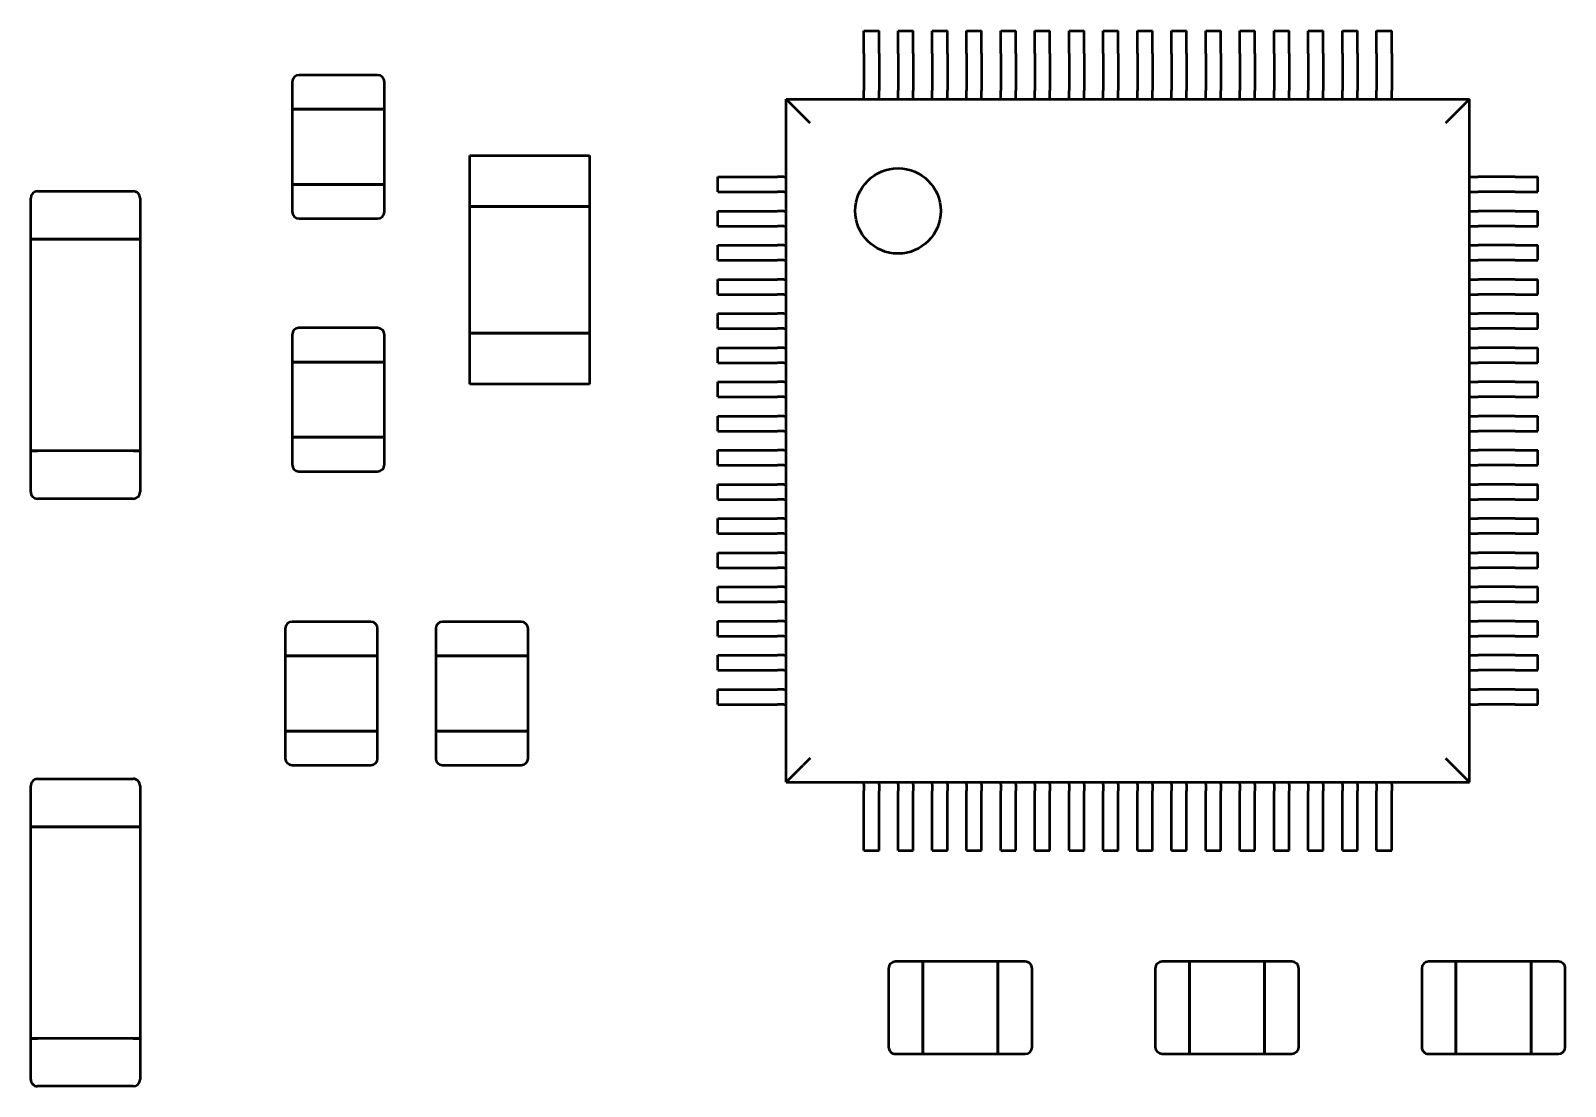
# Model space of a CAD drawing. Header units: inches. Extents: x 0.1 to 17, y 0.3 to 10.7.
# Drawn here: x 3.765 to 4.649, y 7.742 to 8.35 of the extents above; entities that cross this region are included whole.
import ezdxf

# ---------------------------------------------------------------- set-up
doc = ezdxf.new("R2010")
doc.units = ezdxf.units.IN
doc.header["$LTSCALE"] = 0.5
doc.header["$MEASUREMENT"] = 0
doc.layers.add('Visible (ANSI)', color=7, linetype='Continuous', lineweight=50)

msp = doc.modelspace()

# ---------------------------------------------------------------- linework, layer by layer
at = {"layer": 'Visible (ANSI)'}
for p, q in [((4.24521, 8.3373), (4.24521, 8.35046)), ((4.24521, 8.35046), (4.25387, 8.35046)), ((4.25387, 8.3373), (4.25387, 8.35046)), ((4.26489, 8.3373), (4.26489, 8.35046)), ((4.26489, 8.35046), (4.27355, 8.35046)), ((4.27355, 8.3373), (4.27355, 8.35046)), ((4.28458, 8.3373), (4.28458, 8.35046)), ((4.28458, 8.35046), (4.29324, 8.35046)), ((4.29324, 8.3373), (4.29324, 8.35046)), ((4.30426, 8.3373), (4.30426, 8.35046)), ((4.30426, 8.35046), (4.31292, 8.35046)), ((4.31292, 8.3373), (4.31292, 8.35046)), ((4.32395, 8.3373), (4.32395, 8.35046)), ((4.32395, 8.35046), (4.33261, 8.35046)), ((4.33261, 8.3373), (4.33261, 8.35046)), ((4.34363, 8.3373), (4.34363, 8.35046)), ((4.34363, 8.35046), (4.35229, 8.35046)), ((4.35229, 8.3373), (4.35229, 8.35046)), ((4.36332, 8.3373), (4.36332, 8.35046)), ((4.36332, 8.35046), (4.37198, 8.35046)), ((4.37198, 8.3373), (4.37198, 8.35046)), ((4.383, 8.3373), (4.383, 8.35046)), ((4.383, 8.35046), (4.39166, 8.35046)), ((4.39166, 8.3373), (4.39166, 8.35046)), ((4.40269, 8.3373), (4.40269, 8.35046)), ((4.40269, 8.35046), (4.41135, 8.35046)), ((4.41135, 8.3373), (4.41135, 8.35046)), ((4.42237, 8.3373), (4.42237, 8.35046)), ((4.42237, 8.35046), (4.43103, 8.35046)), ((4.43103, 8.3373), (4.43103, 8.35046)), ((4.44206, 8.3373), (4.44206, 8.35046)), ((4.44206, 8.35046), (4.45072, 8.35046)), ((4.45072, 8.3373), (4.45072, 8.35046)), ((4.46174, 8.3373), (4.46174, 8.35046)), ((4.46174, 8.35046), (4.4704, 8.35046)), ((4.4704, 8.3373), (4.4704, 8.35046)), ((4.48143, 8.3373), (4.48143, 8.35046)), ((4.48143, 8.35046), (4.49009, 8.35046)), ((4.49009, 8.3373), (4.49009, 8.35046)), ((4.50111, 8.3373), (4.50111, 8.35046)), ((4.50111, 8.35046), (4.50977, 8.35046)), ((4.50977, 8.3373), (4.50977, 8.35046)), ((4.5208, 8.3373), (4.5208, 8.35046)), ((4.5208, 8.35046), (4.52946, 8.35046)), ((4.52946, 8.3373), (4.52946, 8.35046)), ((4.54048, 8.3373), (4.54048, 8.35046)), ((4.54048, 8.35046), (4.54914, 8.35046)), ((4.54914, 8.3373), (4.54914, 8.35046)), ((4.24521, 8.3373), (4.24521, 8.33373)), ((4.25387, 8.3373), (4.25387, 8.33373)), ((4.26489, 8.3373), (4.26489, 8.33373)), ((4.27355, 8.3373), (4.27355, 8.33373)), ((4.28458, 8.3373), (4.28458, 8.33373)), ((4.29324, 8.3373), (4.29324, 8.33373)), ((4.30426, 8.3373), (4.30426, 8.33373)), ((4.31292, 8.3373), (4.31292, 8.33373)), ((4.32395, 8.3373), (4.32395, 8.33373)), ((4.33261, 8.3373), (4.33261, 8.33373)), ((4.34363, 8.3373), (4.34363, 8.33373)), ((4.35229, 8.3373), (4.35229, 8.33373)), ((4.36332, 8.3373), (4.36332, 8.33373)), ((4.37198, 8.3373), (4.37198, 8.33373)), ((4.383, 8.3373), (4.383, 8.33373)), ((4.39166, 8.3373), (4.39166, 8.33373)), ((4.40269, 8.3373), (4.40269, 8.33373)), ((4.41135, 8.3373), (4.41135, 8.33373)), ((4.42237, 8.3373), (4.42237, 8.33373)), ((4.43103, 8.3373), (4.43103, 8.33373)), ((4.44206, 8.3373), (4.44206, 8.33373)), ((4.45072, 8.3373), (4.45072, 8.33373)), ((4.46174, 8.3373), (4.46174, 8.33373)), ((4.4704, 8.3373), (4.4704, 8.33373)), ((4.48143, 8.3373), (4.48143, 8.33373)), ((4.49009, 8.3373), (4.49009, 8.33373)), ((4.50111, 8.3373), (4.50111, 8.33373)), ((4.50977, 8.3373), (4.50977, 8.33373)), ((4.5208, 8.3373), (4.5208, 8.33373)), ((4.52946, 8.3373), (4.52946, 8.33373)), ((4.54048, 8.3373), (4.54048, 8.33373)), ((4.54914, 8.3373), (4.54914, 8.33373)), ((4.24521, 8.33373), (4.24521, 8.31595)), ((4.25387, 8.33373), (4.25387, 8.31595)), ((4.26489, 8.33373), (4.26489, 8.31595)), ((4.27355, 8.33373), (4.27355, 8.31595)), ((4.28458, 8.33373), (4.28458, 8.31595)), ((4.29324, 8.33373), (4.29324, 8.31595)), ((4.30426, 8.33373), (4.30426, 8.31595)), ((4.31292, 8.33373), (4.31292, 8.31595)), ((4.32395, 8.33373), (4.32395, 8.31595)), ((4.33261, 8.33373), (4.33261, 8.31595)), ((4.34363, 8.33373), (4.34363, 8.31595)), ((4.35229, 8.33373), (4.35229, 8.31595)), ((4.36332, 8.33373), (4.36332, 8.31595)), ((4.37198, 8.33373), (4.37198, 8.31595)), ((4.383, 8.33373), (4.383, 8.31595)), ((4.39166, 8.33373), (4.39166, 8.31595)), ((4.40269, 8.33373), (4.40269, 8.31595)), ((4.41135, 8.33373), (4.41135, 8.31595)), ((4.42237, 8.33373), (4.42237, 8.31595)), ((4.43103, 8.33373), (4.43103, 8.31595)), ((4.44206, 8.33373), (4.44206, 8.31595)), ((4.45072, 8.33373), (4.45072, 8.31595)), ((4.46174, 8.33373), (4.46174, 8.31595)), ((4.4704, 8.33373), (4.4704, 8.31595)), ((4.48143, 8.33373), (4.48143, 8.31595)), ((4.49009, 8.33373), (4.49009, 8.31595)), ((4.50111, 8.33373), (4.50111, 8.31595)), ((4.50977, 8.33373), (4.50977, 8.31595)), ((4.5208, 8.33373), (4.5208, 8.31595)), ((4.52946, 8.33373), (4.52946, 8.31595)), ((4.54048, 8.33373), (4.54048, 8.31595)), ((4.54914, 8.33373), (4.54914, 8.31595)), ((3.91588, 8.32093), (3.91588, 8.30519)), ((3.96509, 8.32487), (3.91982, 8.32487)), ((3.96903, 8.30519), (3.96903, 8.32093)), ((4.20033, 7.91739), (4.20033, 8.31109)), ((4.20033, 8.31109), (4.21021, 8.3012)), ((4.20033, 8.31109), (4.59403, 8.31109)), ((4.24521, 8.31238), (4.24521, 8.31595)), ((4.24521, 8.31109), (4.24521, 8.31238)), ((4.24521, 8.31109), (4.25387, 8.31109)), ((4.25387, 8.31238), (4.25387, 8.31595)), ((4.25387, 8.31109), (4.25387, 8.31238)), ((4.26489, 8.31238), (4.26489, 8.31595)), ((4.26489, 8.31109), (4.26489, 8.31238)), ((4.26489, 8.31109), (4.27355, 8.31109)), ((4.27355, 8.31238), (4.27355, 8.31595)), ((4.27355, 8.31109), (4.27355, 8.31238)), ((4.28458, 8.31238), (4.28458, 8.31595)), ((4.28458, 8.31109), (4.28458, 8.31238)), ((4.28458, 8.31109), (4.29324, 8.31109)), ((4.29324, 8.31238), (4.29324, 8.31595)), ((4.29324, 8.31109), (4.29324, 8.31238)), ((4.30426, 8.31238), (4.30426, 8.31595)), ((4.30426, 8.31109), (4.30426, 8.31238)), ((4.30426, 8.31109), (4.31292, 8.31109)), ((4.31292, 8.31238), (4.31292, 8.31595)), ((4.31292, 8.31109), (4.31292, 8.31238)), ((4.32395, 8.31238), (4.32395, 8.31595)), ((4.32395, 8.31109), (4.32395, 8.31238)), ((4.32395, 8.31109), (4.33261, 8.31109)), ((4.33261, 8.31238), (4.33261, 8.31595)), ((4.33261, 8.31109), (4.33261, 8.31238)), ((4.34363, 8.31238), (4.34363, 8.31595)), ((4.34363, 8.31109), (4.34363, 8.31238)), ((4.34363, 8.31109), (4.35229, 8.31109)), ((4.35229, 8.31238), (4.35229, 8.31595)), ((4.35229, 8.31109), (4.35229, 8.31238)), ((4.36332, 8.31238), (4.36332, 8.31595)), ((4.36332, 8.31109), (4.36332, 8.31238)), ((4.36332, 8.31109), (4.37198, 8.31109)), ((4.37198, 8.31238), (4.37198, 8.31595)), ((4.37198, 8.31109), (4.37198, 8.31238)), ((4.383, 8.31238), (4.383, 8.31595)), ((4.383, 8.31109), (4.383, 8.31238)), ((4.383, 8.31109), (4.39166, 8.31109)), ((4.39166, 8.31238), (4.39166, 8.31595)), ((4.39166, 8.31109), (4.39166, 8.31238)), ((4.40269, 8.31238), (4.40269, 8.31595)), ((4.40269, 8.31109), (4.40269, 8.31238)), ((4.40269, 8.31109), (4.41135, 8.31109)), ((4.41135, 8.31238), (4.41135, 8.31595)), ((4.41135, 8.31109), (4.41135, 8.31238)), ((4.42237, 8.31238), (4.42237, 8.31595)), ((4.42237, 8.31109), (4.42237, 8.31238)), ((4.42237, 8.31109), (4.43103, 8.31109)), ((4.43103, 8.31238), (4.43103, 8.31595)), ((4.43103, 8.31109), (4.43103, 8.31238)), ((4.44206, 8.31238), (4.44206, 8.31595)), ((4.44206, 8.31109), (4.44206, 8.31238)), ((4.44206, 8.31109), (4.45072, 8.31109)), ((4.45072, 8.31238), (4.45072, 8.31595)), ((4.45072, 8.31109), (4.45072, 8.31238)), ((4.46174, 8.31238), (4.46174, 8.31595)), ((4.46174, 8.31109), (4.46174, 8.31238)), ((4.46174, 8.31109), (4.4704, 8.31109)), ((4.4704, 8.31238), (4.4704, 8.31595)), ((4.4704, 8.31109), (4.4704, 8.31238)), ((4.48143, 8.31238), (4.48143, 8.31595)), ((4.48143, 8.31109), (4.48143, 8.31238)), ((4.48143, 8.31109), (4.49009, 8.31109)), ((4.49009, 8.31238), (4.49009, 8.31595)), ((4.49009, 8.31109), (4.49009, 8.31238)), ((4.50111, 8.31238), (4.50111, 8.31595)), ((4.50111, 8.31109), (4.50111, 8.31238)), ((4.50111, 8.31109), (4.50977, 8.31109)), ((4.50977, 8.31238), (4.50977, 8.31595)), ((4.50977, 8.31109), (4.50977, 8.31238)), ((4.5208, 8.31238), (4.5208, 8.31595)), ((4.5208, 8.31109), (4.5208, 8.31238)), ((4.5208, 8.31109), (4.52946, 8.31109)), ((4.52946, 8.31238), (4.52946, 8.31595)), ((4.52946, 8.31109), (4.52946, 8.31238)), ((4.54048, 8.31238), (4.54048, 8.31595)), ((4.54048, 8.31109), (4.54048, 8.31238)), ((4.54048, 8.31109), (4.54914, 8.31109)), ((4.54914, 8.31238), (4.54914, 8.31595)), ((4.54914, 8.31109), (4.54914, 8.31238)), ((4.59403, 8.31109), (4.58414, 8.3012)), ((4.59403, 7.91739), (4.59403, 8.31109)), ((3.91588, 8.30519), (3.91982, 8.30519)), ((3.91588, 8.30519), (3.91588, 8.26188)), ((3.91982, 8.30519), (3.91588, 8.30519)), ((3.91982, 8.30519), (3.96509, 8.30519)), ((3.96509, 8.30519), (3.91982, 8.30519)), ((3.96509, 8.30519), (3.96903, 8.30519)), ((3.96903, 8.30519), (3.96509, 8.30519)), ((3.96903, 8.26188), (3.96903, 8.30519)), ((4.21427, 8.29715), (4.21021, 8.3012)), ((4.58414, 8.3012), (4.58009, 8.29715)), ((4.01824, 8.24908), (4.01824, 8.27861)), ((4.01824, 8.27861), (4.08714, 8.27861)), ((4.08714, 8.27861), (4.08714, 8.24908)), ((4.16096, 8.26621), (4.17412, 8.26621)), ((4.16096, 8.25755), (4.16096, 8.26621)), ((4.17412, 8.26621), (4.17768, 8.26621)), ((4.17768, 8.26621), (4.19547, 8.26621)), ((4.19903, 8.26621), (4.19547, 8.26621)), ((4.19903, 8.26621), (4.20033, 8.26621)), ((4.20033, 8.25755), (4.20033, 8.26621)), ((4.59403, 8.26621), (4.59532, 8.26621)), ((4.59403, 8.25755), (4.59403, 8.26621)), ((4.59532, 8.26621), (4.59889, 8.26621)), ((4.61667, 8.26621), (4.59889, 8.26621)), ((4.62024, 8.26621), (4.61667, 8.26621)), ((4.62024, 8.26621), (4.6334, 8.26621)), ((4.6334, 8.25755), (4.6334, 8.26621)), ((3.76922, 8.25794), (3.82434, 8.25794)), ((3.91588, 8.26188), (3.91982, 8.26188)), ((3.91588, 8.26188), (3.91588, 8.24613)), ((3.91982, 8.26188), (3.91588, 8.26188)), ((3.91982, 8.26188), (3.96509, 8.26188)), ((3.96509, 8.26188), (3.91982, 8.26188)), ((3.96509, 8.26188), (3.96903, 8.26188)), ((3.96903, 8.26188), (3.96509, 8.26188)), ((3.96903, 8.24613), (3.96903, 8.26188)), ((4.16096, 8.25755), (4.17412, 8.25755)), ((4.17412, 8.25755), (4.17768, 8.25755)), ((4.17768, 8.25755), (4.19547, 8.25755)), ((4.19903, 8.25755), (4.19547, 8.25755)), ((4.19903, 8.25755), (4.20033, 8.25755)), ((4.59403, 8.25755), (4.59532, 8.25755)), ((4.59532, 8.25755), (4.59889, 8.25755)), ((4.61667, 8.25755), (4.59889, 8.25755)), ((4.62024, 8.25755), (4.61667, 8.25755)), ((4.62024, 8.25755), (4.6334, 8.25755)), ((3.76529, 8.23038), (3.76529, 8.25401)), ((3.82828, 8.25401), (3.82828, 8.23038)), ((4.08714, 8.24908), (4.01824, 8.24908)), ((4.01824, 8.24908), (4.08714, 8.24908)), ((4.01824, 8.17625), (4.01824, 8.24908)), ((4.08714, 8.24908), (4.08714, 8.17625)), ((4.16096, 8.24653), (4.17412, 8.24653)), ((4.16096, 8.23786), (4.16096, 8.24653)), ((4.17412, 8.24653), (4.17768, 8.24653)), ((4.17768, 8.24653), (4.19547, 8.24653)), ((4.19903, 8.24653), (4.19547, 8.24653)), ((4.19903, 8.24653), (4.20033, 8.24653)), ((4.20033, 8.23786), (4.20033, 8.24653)), ((4.59403, 8.24653), (4.59532, 8.24653)), ((4.59403, 8.23786), (4.59403, 8.24653)), ((4.59532, 8.24653), (4.59889, 8.24653)), ((4.61667, 8.24653), (4.59889, 8.24653)), ((4.62024, 8.24653), (4.61667, 8.24653)), ((4.62024, 8.24653), (4.6334, 8.24653)), ((4.6334, 8.23786), (4.6334, 8.24653)), ((3.91982, 8.24219), (3.96509, 8.24219)), ((4.16096, 8.23786), (4.17412, 8.23786)), ((4.17412, 8.23786), (4.17768, 8.23786)), ((4.17768, 8.23786), (4.19547, 8.23786)), ((4.19903, 8.23786), (4.19547, 8.23786)), ((4.19903, 8.23786), (4.20033, 8.23786)), ((4.59403, 8.23786), (4.59532, 8.23786)), ((4.59532, 8.23786), (4.59889, 8.23786)), ((4.61667, 8.23786), (4.59889, 8.23786)), ((4.62024, 8.23786), (4.61667, 8.23786)), ((4.62024, 8.23786), (4.6334, 8.23786)), ((3.76922, 8.23038), (3.76529, 8.23038)), ((3.76529, 8.10834), (3.76529, 8.23038)), ((3.76529, 8.23038), (3.76922, 8.23038)), ((3.76922, 8.23038), (3.82434, 8.23038)), ((3.82434, 8.23038), (3.76922, 8.23038)), ((3.82828, 8.23038), (3.82434, 8.23038)), ((3.82434, 8.23038), (3.82828, 8.23038)), ((3.82828, 8.23038), (3.82828, 8.10834)), ((4.16096, 8.22684), (4.17412, 8.22684)), ((4.16096, 8.21818), (4.16096, 8.22684)), ((4.17412, 8.22684), (4.17768, 8.22684)), ((4.17768, 8.22684), (4.19547, 8.22684)), ((4.19903, 8.22684), (4.19547, 8.22684)), ((4.19903, 8.22684), (4.20033, 8.22684)), ((4.20033, 8.21818), (4.20033, 8.22684)), ((4.59403, 8.22684), (4.59532, 8.22684)), ((4.59403, 8.21818), (4.59403, 8.22684)), ((4.59532, 8.22684), (4.59889, 8.22684)), ((4.61667, 8.22684), (4.59889, 8.22684)), ((4.62024, 8.22684), (4.61667, 8.22684)), ((4.62024, 8.22684), (4.6334, 8.22684)), ((4.6334, 8.21818), (4.6334, 8.22684)), ((4.16096, 8.21818), (4.17412, 8.21818)), ((4.17412, 8.21818), (4.17768, 8.21818)), ((4.17768, 8.21818), (4.19547, 8.21818)), ((4.19903, 8.21818), (4.19547, 8.21818)), ((4.19903, 8.21818), (4.20033, 8.21818)), ((4.59403, 8.21818), (4.59532, 8.21818)), ((4.59532, 8.21818), (4.59889, 8.21818)), ((4.61667, 8.21818), (4.59889, 8.21818)), ((4.62024, 8.21818), (4.61667, 8.21818)), ((4.62024, 8.21818), (4.6334, 8.21818)), ((4.16096, 8.20716), (4.17412, 8.20716)), ((4.16096, 8.19849), (4.16096, 8.20716)), ((4.17412, 8.20716), (4.17768, 8.20716)), ((4.17768, 8.20716), (4.19547, 8.20716)), ((4.19903, 8.20716), (4.19547, 8.20716)), ((4.19903, 8.20716), (4.20033, 8.20716)), ((4.20033, 8.19849), (4.20033, 8.20716)), ((4.59403, 8.20716), (4.59532, 8.20716)), ((4.59403, 8.19849), (4.59403, 8.20716)), ((4.59532, 8.20716), (4.59889, 8.20716)), ((4.61667, 8.20716), (4.59889, 8.20716)), ((4.62024, 8.20716), (4.61667, 8.20716)), ((4.62024, 8.20716), (4.6334, 8.20716)), ((4.6334, 8.19849), (4.6334, 8.20716)), ((4.16096, 8.19849), (4.17412, 8.19849)), ((4.17412, 8.19849), (4.17768, 8.19849)), ((4.17768, 8.19849), (4.19547, 8.19849)), ((4.19903, 8.19849), (4.19547, 8.19849)), ((4.19903, 8.19849), (4.20033, 8.19849)), ((4.59403, 8.19849), (4.59532, 8.19849)), ((4.59532, 8.19849), (4.59889, 8.19849)), ((4.61667, 8.19849), (4.59889, 8.19849)), ((4.62024, 8.19849), (4.61667, 8.19849)), ((4.62024, 8.19849), (4.6334, 8.19849)), ((4.16096, 8.18747), (4.17412, 8.18747)), ((4.16096, 8.17881), (4.16096, 8.18747)), ((4.17412, 8.18747), (4.17768, 8.18747)), ((4.17768, 8.18747), (4.19547, 8.18747)), ((4.19903, 8.18747), (4.19547, 8.18747)), ((4.19903, 8.18747), (4.20033, 8.18747)), ((4.20033, 8.17881), (4.20033, 8.18747)), ((4.59403, 8.18747), (4.59532, 8.18747)), ((4.59403, 8.17881), (4.59403, 8.18747)), ((4.59532, 8.18747), (4.59889, 8.18747)), ((4.61667, 8.18747), (4.59889, 8.18747)), ((4.62024, 8.18747), (4.61667, 8.18747)), ((4.62024, 8.18747), (4.6334, 8.18747)), ((4.6334, 8.17881), (4.6334, 8.18747)), ((3.96509, 8.17921), (3.91981, 8.17921)), ((4.01824, 8.14672), (4.01824, 8.17625)), ((4.01824, 8.17625), (4.08714, 8.17625)), ((4.08714, 8.17625), (4.01824, 8.17625)), ((4.08714, 8.17625), (4.08714, 8.14672)), ((4.16096, 8.17881), (4.17412, 8.17881)), ((4.17412, 8.17881), (4.17768, 8.17881)), ((4.17768, 8.17881), (4.19547, 8.17881)), ((4.19903, 8.17881), (4.19547, 8.17881)), ((4.19903, 8.17881), (4.20033, 8.17881)), ((4.59403, 8.17881), (4.59532, 8.17881)), ((4.59532, 8.17881), (4.59889, 8.17881)), ((4.61667, 8.17881), (4.59889, 8.17881)), ((4.62024, 8.17881), (4.61667, 8.17881)), ((4.62024, 8.17881), (4.6334, 8.17881)), ((3.91587, 8.17527), (3.91587, 8.15952)), ((3.96902, 8.15952), (3.96902, 8.17527)), ((4.16096, 8.16779), (4.17412, 8.16779)), ((4.16096, 8.15912), (4.16096, 8.16779)), ((4.17412, 8.16779), (4.17768, 8.16779)), ((4.17768, 8.16779), (4.19547, 8.16779)), ((4.19903, 8.16779), (4.19547, 8.16779)), ((4.19903, 8.16779), (4.20033, 8.16779)), ((4.20033, 8.15912), (4.20033, 8.16779)), ((4.59403, 8.16779), (4.59532, 8.16779)), ((4.59403, 8.15912), (4.59403, 8.16779)), ((4.59532, 8.16779), (4.59889, 8.16779)), ((4.61667, 8.16779), (4.59889, 8.16779)), ((4.62024, 8.16779), (4.61667, 8.16779)), ((4.62024, 8.16779), (4.6334, 8.16779)), ((4.6334, 8.15912), (4.6334, 8.16779)), ((3.91981, 8.15952), (3.91587, 8.15952)), ((3.91587, 8.15952), (3.91981, 8.15952)), ((3.91587, 8.15952), (3.91587, 8.11621)), ((3.96509, 8.15952), (3.91981, 8.15952)), ((3.91981, 8.15952), (3.96509, 8.15952)), ((3.96902, 8.15952), (3.96509, 8.15952)), ((3.96509, 8.15952), (3.96902, 8.15952)), ((3.96902, 8.11621), (3.96902, 8.15952)), ((4.16096, 8.15912), (4.17412, 8.15912)), ((4.17412, 8.15912), (4.17768, 8.15912)), ((4.17768, 8.15912), (4.19547, 8.15912)), ((4.19903, 8.15912), (4.19547, 8.15912)), ((4.19903, 8.15912), (4.20033, 8.15912)), ((4.59403, 8.15912), (4.59532, 8.15912)), ((4.59532, 8.15912), (4.59889, 8.15912)), ((4.61667, 8.15912), (4.59889, 8.15912)), ((4.62024, 8.15912), (4.61667, 8.15912)), ((4.62024, 8.15912), (4.6334, 8.15912)), ((4.08714, 8.14672), (4.01824, 8.14672)), ((4.16096, 8.1481), (4.17412, 8.1481)), ((4.16096, 8.13944), (4.16096, 8.1481)), ((4.17412, 8.1481), (4.17768, 8.1481)), ((4.17768, 8.1481), (4.19547, 8.1481)), ((4.19903, 8.1481), (4.19547, 8.1481)), ((4.19903, 8.1481), (4.20033, 8.1481)), ((4.20033, 8.13944), (4.20033, 8.1481)), ((4.59403, 8.1481), (4.59532, 8.1481)), ((4.59403, 8.13944), (4.59403, 8.1481)), ((4.59532, 8.1481), (4.59889, 8.1481)), ((4.61667, 8.1481), (4.59889, 8.1481)), ((4.62024, 8.1481), (4.61667, 8.1481)), ((4.62024, 8.1481), (4.6334, 8.1481)), ((4.6334, 8.13944), (4.6334, 8.1481)), ((4.16096, 8.13944), (4.17412, 8.13944)), ((4.17412, 8.13944), (4.17768, 8.13944)), ((4.17768, 8.13944), (4.19547, 8.13944)), ((4.19903, 8.13944), (4.19547, 8.13944)), ((4.19903, 8.13944), (4.20033, 8.13944)), ((4.59403, 8.13944), (4.59532, 8.13944)), ((4.59532, 8.13944), (4.59889, 8.13944)), ((4.61667, 8.13944), (4.59889, 8.13944)), ((4.62024, 8.13944), (4.61667, 8.13944)), ((4.62024, 8.13944), (4.6334, 8.13944)), ((4.16096, 8.12842), (4.17412, 8.12842)), ((4.16096, 8.11975), (4.16096, 8.12842)), ((4.17412, 8.12842), (4.17768, 8.12842)), ((4.17768, 8.12842), (4.19547, 8.12842)), ((4.19903, 8.12842), (4.19547, 8.12842)), ((4.19903, 8.12842), (4.20033, 8.12842)), ((4.20033, 8.11975), (4.20033, 8.12842)), ((4.59403, 8.12842), (4.59532, 8.12842)), ((4.59403, 8.11975), (4.59403, 8.12842)), ((4.59532, 8.12842), (4.59889, 8.12842)), ((4.61667, 8.12842), (4.59889, 8.12842)), ((4.62024, 8.12842), (4.61667, 8.12842)), ((4.62024, 8.12842), (4.6334, 8.12842)), ((4.6334, 8.11975), (4.6334, 8.12842)), ((3.91981, 8.11621), (3.91587, 8.11621)), ((3.91587, 8.11621), (3.91981, 8.11621)), ((3.91587, 8.11621), (3.91587, 8.10047)), ((3.96509, 8.11621), (3.91981, 8.11621)), ((3.91981, 8.11621), (3.96509, 8.11621)), ((3.96902, 8.11621), (3.96509, 8.11621)), ((3.96509, 8.11621), (3.96902, 8.11621)), ((3.96902, 8.10047), (3.96902, 8.11621)), ((4.16096, 8.11975), (4.17412, 8.11975)), ((4.17412, 8.11975), (4.17768, 8.11975)), ((4.17768, 8.11975), (4.19547, 8.11975)), ((4.19903, 8.11975), (4.19547, 8.11975)), ((4.19903, 8.11975), (4.20033, 8.11975)), ((4.59403, 8.11975), (4.59532, 8.11975)), ((4.59532, 8.11975), (4.59889, 8.11975)), ((4.61667, 8.11975), (4.59889, 8.11975)), ((4.62024, 8.11975), (4.61667, 8.11975)), ((4.62024, 8.11975), (4.6334, 8.11975)), ((3.76922, 8.10834), (3.76529, 8.10834)), ((3.76529, 8.08472), (3.76529, 8.10834)), ((3.76529, 8.10834), (3.76922, 8.10834)), ((3.82434, 8.10834), (3.76922, 8.10834)), ((3.82434, 8.10834), (3.76922, 8.10834)), ((3.82828, 8.10834), (3.82434, 8.10834)), ((3.82434, 8.10834), (3.82828, 8.10834)), ((3.82828, 8.10834), (3.82828, 8.08472)), ((4.16096, 8.10873), (4.17412, 8.10873)), ((4.16096, 8.10007), (4.16096, 8.10873)), ((4.17412, 8.10873), (4.17768, 8.10873)), ((4.17768, 8.10873), (4.19547, 8.10873)), ((4.19903, 8.10873), (4.19547, 8.10873)), ((4.19903, 8.10873), (4.20033, 8.10873)), ((4.20033, 8.10007), (4.20033, 8.10873)), ((4.59403, 8.10873), (4.59532, 8.10873)), ((4.59403, 8.10007), (4.59403, 8.10873)), ((4.59532, 8.10873), (4.59889, 8.10873)), ((4.61667, 8.10873), (4.59889, 8.10873)), ((4.62024, 8.10873), (4.61667, 8.10873)), ((4.62024, 8.10873), (4.6334, 8.10873)), ((4.6334, 8.10007), (4.6334, 8.10873)), ((3.91981, 8.09653), (3.96509, 8.09653)), ((4.16096, 8.10007), (4.17412, 8.10007)), ((4.17412, 8.10007), (4.17768, 8.10007)), ((4.17768, 8.10007), (4.19547, 8.10007)), ((4.19903, 8.10007), (4.19547, 8.10007)), ((4.19903, 8.10007), (4.20033, 8.10007)), ((4.59403, 8.10007), (4.59532, 8.10007)), ((4.59532, 8.10007), (4.59889, 8.10007)), ((4.61667, 8.10007), (4.59889, 8.10007)), ((4.62024, 8.10007), (4.61667, 8.10007)), ((4.62024, 8.10007), (4.6334, 8.10007)), ((4.16096, 8.08905), (4.17412, 8.08905)), ((4.16096, 8.08038), (4.16096, 8.08905)), ((4.17412, 8.08905), (4.17768, 8.08905)), ((4.17768, 8.08905), (4.19547, 8.08905)), ((4.19903, 8.08905), (4.19547, 8.08905)), ((4.19903, 8.08905), (4.20033, 8.08905)), ((4.20033, 8.08038), (4.20033, 8.08905)), ((4.59403, 8.08905), (4.59532, 8.08905)), ((4.59403, 8.08038), (4.59403, 8.08905)), ((4.59532, 8.08905), (4.59889, 8.08905)), ((4.61667, 8.08905), (4.59889, 8.08905)), ((4.62024, 8.08905), (4.61667, 8.08905)), ((4.62024, 8.08905), (4.6334, 8.08905)), ((4.6334, 8.08038), (4.6334, 8.08905)), ((3.82434, 8.08078), (3.76922, 8.08078)), ((4.16096, 8.08038), (4.17412, 8.08038)), ((4.17412, 8.08038), (4.17768, 8.08038)), ((4.17768, 8.08038), (4.19547, 8.08038)), ((4.19903, 8.08038), (4.19547, 8.08038)), ((4.19903, 8.08038), (4.20033, 8.08038)), ((4.59403, 8.08038), (4.59532, 8.08038)), ((4.59532, 8.08038), (4.59889, 8.08038)), ((4.61667, 8.08038), (4.59889, 8.08038)), ((4.62024, 8.08038), (4.61667, 8.08038)), ((4.62024, 8.08038), (4.6334, 8.08038)), ((4.16096, 8.06936), (4.17412, 8.06936)), ((4.16096, 8.0607), (4.16096, 8.06936)), ((4.17412, 8.06936), (4.17768, 8.06936)), ((4.17768, 8.06936), (4.19547, 8.06936)), ((4.19903, 8.06936), (4.19547, 8.06936)), ((4.19903, 8.06936), (4.20033, 8.06936)), ((4.20033, 8.0607), (4.20033, 8.06936)), ((4.59403, 8.06936), (4.59532, 8.06936)), ((4.59403, 8.0607), (4.59403, 8.06936)), ((4.59532, 8.06936), (4.59889, 8.06936)), ((4.61667, 8.06936), (4.59889, 8.06936)), ((4.62024, 8.06936), (4.61667, 8.06936)), ((4.62024, 8.06936), (4.6334, 8.06936)), ((4.6334, 8.0607), (4.6334, 8.06936)), ((4.16096, 8.0607), (4.17412, 8.0607)), ((4.17412, 8.0607), (4.17768, 8.0607)), ((4.17768, 8.0607), (4.19547, 8.0607)), ((4.19903, 8.0607), (4.19547, 8.0607)), ((4.19903, 8.0607), (4.20033, 8.0607)), ((4.59403, 8.0607), (4.59532, 8.0607)), ((4.59532, 8.0607), (4.59889, 8.0607)), ((4.61667, 8.0607), (4.59889, 8.0607)), ((4.62024, 8.0607), (4.61667, 8.0607)), ((4.62024, 8.0607), (4.6334, 8.0607)), ((4.16096, 8.04968), (4.17412, 8.04968)), ((4.16096, 8.04101), (4.16096, 8.04968)), ((4.17412, 8.04968), (4.17768, 8.04968)), ((4.17768, 8.04968), (4.19547, 8.04968)), ((4.19903, 8.04968), (4.19547, 8.04968)), ((4.19903, 8.04968), (4.20033, 8.04968)), ((4.20033, 8.04101), (4.20033, 8.04968)), ((4.59403, 8.04968), (4.59532, 8.04968)), ((4.59403, 8.04101), (4.59403, 8.04968)), ((4.59532, 8.04968), (4.59889, 8.04968)), ((4.61667, 8.04968), (4.59889, 8.04968)), ((4.62024, 8.04968), (4.61667, 8.04968)), ((4.62024, 8.04968), (4.6334, 8.04968)), ((4.6334, 8.04101), (4.6334, 8.04968)), ((4.16096, 8.04101), (4.17412, 8.04101)), ((4.17412, 8.04101), (4.17768, 8.04101)), ((4.17768, 8.04101), (4.19547, 8.04101)), ((4.19903, 8.04101), (4.19547, 8.04101)), ((4.19903, 8.04101), (4.20033, 8.04101)), ((4.59403, 8.04101), (4.59532, 8.04101)), ((4.59532, 8.04101), (4.59889, 8.04101)), ((4.61667, 8.04101), (4.59889, 8.04101)), ((4.62024, 8.04101), (4.61667, 8.04101)), ((4.62024, 8.04101), (4.6334, 8.04101)), ((4.16096, 8.02999), (4.17412, 8.02999)), ((4.16096, 8.02133), (4.16096, 8.02999)), ((4.17412, 8.02999), (4.17768, 8.02999)), ((4.17768, 8.02999), (4.19547, 8.02999)), ((4.19903, 8.02999), (4.19547, 8.02999)), ((4.19903, 8.02999), (4.20033, 8.02999)), ((4.20033, 8.02133), (4.20033, 8.02999)), ((4.59403, 8.02999), (4.59532, 8.02999)), ((4.59403, 8.02133), (4.59403, 8.02999)), ((4.59532, 8.02999), (4.59889, 8.02999)), ((4.61667, 8.02999), (4.59889, 8.02999)), ((4.62024, 8.02999), (4.61667, 8.02999)), ((4.62024, 8.02999), (4.6334, 8.02999)), ((4.6334, 8.02133), (4.6334, 8.02999)), ((4.16096, 8.02133), (4.17412, 8.02133)), ((4.17412, 8.02133), (4.17768, 8.02133)), ((4.17768, 8.02133), (4.19547, 8.02133)), ((4.19903, 8.02133), (4.19547, 8.02133)), ((4.19903, 8.02133), (4.20033, 8.02133)), ((4.59403, 8.02133), (4.59532, 8.02133)), ((4.59532, 8.02133), (4.59889, 8.02133)), ((4.61667, 8.02133), (4.59889, 8.02133)), ((4.62024, 8.02133), (4.61667, 8.02133)), ((4.62024, 8.02133), (4.6334, 8.02133)), ((3.96115, 8.00991), (3.91588, 8.00991)), ((4.04777, 8.00991), (4.00249, 8.00991)), ((4.16096, 8.01031), (4.17412, 8.01031)), ((4.16096, 8.00164), (4.16096, 8.01031)), ((4.17412, 8.01031), (4.17768, 8.01031)), ((4.17768, 8.01031), (4.19547, 8.01031)), ((4.19903, 8.01031), (4.19547, 8.01031)), ((4.19903, 8.01031), (4.20033, 8.01031)), ((4.20033, 8.00164), (4.20033, 8.01031)), ((4.59403, 8.01031), (4.59532, 8.01031)), ((4.59403, 8.00164), (4.59403, 8.01031)), ((4.59532, 8.01031), (4.59889, 8.01031)), ((4.61667, 8.01031), (4.59889, 8.01031)), ((4.62024, 8.01031), (4.61667, 8.01031)), ((4.62024, 8.01031), (4.6334, 8.01031)), ((4.6334, 8.00164), (4.6334, 8.01031)), ((3.91194, 8.00597), (3.91194, 7.99023)), ((3.96509, 7.99023), (3.96509, 8.00597)), ((3.99856, 8.00597), (3.99856, 7.99023)), ((4.05171, 7.99023), (4.05171, 8.00597)), ((4.16096, 8.00164), (4.17412, 8.00164)), ((4.17412, 8.00164), (4.17768, 8.00164)), ((4.17768, 8.00164), (4.19547, 8.00164)), ((4.19903, 8.00164), (4.19547, 8.00164)), ((4.19903, 8.00164), (4.20033, 8.00164)), ((4.59403, 8.00164), (4.59532, 8.00164)), ((4.59532, 8.00164), (4.59889, 8.00164)), ((4.61667, 8.00164), (4.59889, 8.00164)), ((4.62024, 8.00164), (4.61667, 8.00164)), ((4.62024, 8.00164), (4.6334, 8.00164)), ((3.91194, 7.99023), (3.91588, 7.99023)), ((3.91194, 7.99023), (3.91194, 7.94692)), ((3.91588, 7.99023), (3.91194, 7.99023)), ((3.91588, 7.99023), (3.96115, 7.99023)), ((3.96115, 7.99023), (3.91588, 7.99023)), ((3.96115, 7.99023), (3.96509, 7.99023)), ((3.96509, 7.99023), (3.96115, 7.99023)), ((3.96509, 7.94692), (3.96509, 7.99023)), ((3.99856, 7.99023), (4.00249, 7.99023)), ((3.99856, 7.99023), (3.99856, 7.94692)), ((4.00249, 7.99023), (3.99856, 7.99023)), ((4.00249, 7.99023), (4.04777, 7.99023)), ((4.04777, 7.99023), (4.00249, 7.99023)), ((4.04777, 7.99023), (4.05171, 7.99023)), ((4.05171, 7.99023), (4.04777, 7.99023)), ((4.05171, 7.94692), (4.05171, 7.99023)), ((4.16096, 7.99062), (4.17412, 7.99062)), ((4.16096, 7.98196), (4.16096, 7.99062)), ((4.17412, 7.99062), (4.17768, 7.99062)), ((4.17768, 7.99062), (4.19547, 7.99062)), ((4.19903, 7.99062), (4.19547, 7.99062)), ((4.19903, 7.99062), (4.20033, 7.99062)), ((4.20033, 7.98196), (4.20033, 7.99062)), ((4.59403, 7.99062), (4.59532, 7.99062)), ((4.59403, 7.98196), (4.59403, 7.99062)), ((4.59532, 7.99062), (4.59889, 7.99062)), ((4.61667, 7.99062), (4.59889, 7.99062)), ((4.62024, 7.99062), (4.61667, 7.99062)), ((4.62024, 7.99062), (4.6334, 7.99062)), ((4.6334, 7.98196), (4.6334, 7.99062)), ((4.16096, 7.98196), (4.17412, 7.98196)), ((4.17412, 7.98196), (4.17768, 7.98196)), ((4.17768, 7.98196), (4.19547, 7.98196)), ((4.19903, 7.98196), (4.19547, 7.98196)), ((4.19903, 7.98196), (4.20033, 7.98196)), ((4.59403, 7.98196), (4.59532, 7.98196)), ((4.59532, 7.98196), (4.59889, 7.98196)), ((4.61667, 7.98196), (4.59889, 7.98196)), ((4.62024, 7.98196), (4.61667, 7.98196)), ((4.62024, 7.98196), (4.6334, 7.98196)), ((4.16096, 7.97094), (4.17412, 7.97094)), ((4.16096, 7.96227), (4.16096, 7.97094)), ((4.17412, 7.97094), (4.17768, 7.97094)), ((4.17768, 7.97094), (4.19547, 7.97094)), ((4.19903, 7.97094), (4.19547, 7.97094)), ((4.19903, 7.97094), (4.20033, 7.97094)), ((4.20033, 7.96227), (4.20033, 7.97094)), ((4.59403, 7.97094), (4.59532, 7.97094)), ((4.59403, 7.96227), (4.59403, 7.97094)), ((4.59532, 7.97094), (4.59889, 7.97094)), ((4.61667, 7.97094), (4.59889, 7.97094)), ((4.62024, 7.97094), (4.61667, 7.97094)), ((4.62024, 7.97094), (4.6334, 7.97094)), ((4.6334, 7.96227), (4.6334, 7.97094)), ((4.16096, 7.96227), (4.17412, 7.96227)), ((4.17412, 7.96227), (4.17768, 7.96227)), ((4.17768, 7.96227), (4.19547, 7.96227)), ((4.19903, 7.96227), (4.19547, 7.96227)), ((4.19903, 7.96227), (4.20033, 7.96227)), ((4.59403, 7.96227), (4.59532, 7.96227)), ((4.59532, 7.96227), (4.59889, 7.96227)), ((4.61667, 7.96227), (4.59889, 7.96227)), ((4.62024, 7.96227), (4.61667, 7.96227)), ((4.62024, 7.96227), (4.6334, 7.96227)), ((3.91194, 7.94692), (3.91588, 7.94692)), ((3.91194, 7.94692), (3.91194, 7.93117)), ((3.91588, 7.94692), (3.91194, 7.94692)), ((3.91588, 7.94692), (3.96115, 7.94692)), ((3.96115, 7.94692), (3.91588, 7.94692)), ((3.96115, 7.94692), (3.96509, 7.94692)), ((3.96509, 7.94692), (3.96115, 7.94692)), ((3.96509, 7.93117), (3.96509, 7.94692)), ((3.99856, 7.94692), (4.00249, 7.94692)), ((3.99856, 7.94692), (3.99856, 7.93117)), ((4.00249, 7.94692), (3.99856, 7.94692)), ((4.00249, 7.94692), (4.04777, 7.94692)), ((4.04777, 7.94692), (4.00249, 7.94692)), ((4.04777, 7.94692), (4.05171, 7.94692)), ((4.05171, 7.94692), (4.04777, 7.94692)), ((4.05171, 7.93117), (4.05171, 7.94692)), ((4.21427, 7.93133), (4.21021, 7.92728)), ((4.58009, 7.93133), (4.58414, 7.92728)), ((3.76922, 7.91936), (3.82434, 7.91936)), ((3.91588, 7.92723), (3.96115, 7.92723)), ((4.00249, 7.92723), (4.04777, 7.92723)), ((4.20033, 7.91739), (4.21021, 7.92728)), ((4.59403, 7.91739), (4.58414, 7.92728)), ((3.76529, 7.8918), (3.76529, 7.91542)), ((3.82828, 7.91542), (3.82828, 7.8918)), ((4.20033, 7.91739), (4.59403, 7.91739)), ((4.24521, 7.9161), (4.24521, 7.91739)), ((4.24521, 7.91739), (4.25387, 7.91739)), ((4.24521, 7.9161), (4.24521, 7.91253)), ((4.24521, 7.89475), (4.24521, 7.91253)), ((4.25387, 7.9161), (4.25387, 7.91739)), ((4.25387, 7.9161), (4.25387, 7.91253)), ((4.25387, 7.89475), (4.25387, 7.91253)), ((4.26489, 7.9161), (4.26489, 7.91739)), ((4.26489, 7.91739), (4.27355, 7.91739)), ((4.26489, 7.9161), (4.26489, 7.91253)), ((4.26489, 7.89475), (4.26489, 7.91253)), ((4.27355, 7.9161), (4.27355, 7.91739)), ((4.27355, 7.9161), (4.27355, 7.91253)), ((4.27355, 7.89475), (4.27355, 7.91253)), ((4.28458, 7.9161), (4.28458, 7.91739)), ((4.28458, 7.91739), (4.29324, 7.91739)), ((4.28458, 7.9161), (4.28458, 7.91253)), ((4.28458, 7.89475), (4.28458, 7.91253)), ((4.29324, 7.9161), (4.29324, 7.91739)), ((4.29324, 7.9161), (4.29324, 7.91253)), ((4.29324, 7.89475), (4.29324, 7.91253)), ((4.30426, 7.9161), (4.30426, 7.91739)), ((4.30426, 7.91739), (4.31292, 7.91739)), ((4.30426, 7.9161), (4.30426, 7.91253)), ((4.30426, 7.89475), (4.30426, 7.91253)), ((4.31292, 7.9161), (4.31292, 7.91739)), ((4.31292, 7.9161), (4.31292, 7.91253)), ((4.31292, 7.89475), (4.31292, 7.91253)), ((4.32395, 7.9161), (4.32395, 7.91739)), ((4.32395, 7.91739), (4.33261, 7.91739)), ((4.32395, 7.9161), (4.32395, 7.91253)), ((4.32395, 7.89475), (4.32395, 7.91253)), ((4.33261, 7.9161), (4.33261, 7.91739)), ((4.33261, 7.9161), (4.33261, 7.91253)), ((4.33261, 7.89475), (4.33261, 7.91253)), ((4.34363, 7.9161), (4.34363, 7.91739)), ((4.34363, 7.91739), (4.35229, 7.91739)), ((4.34363, 7.9161), (4.34363, 7.91253)), ((4.34363, 7.89475), (4.34363, 7.91253)), ((4.35229, 7.9161), (4.35229, 7.91739)), ((4.35229, 7.9161), (4.35229, 7.91253)), ((4.35229, 7.89475), (4.35229, 7.91253)), ((4.36332, 7.9161), (4.36332, 7.91739)), ((4.36332, 7.91739), (4.37198, 7.91739)), ((4.36332, 7.9161), (4.36332, 7.91253)), ((4.36332, 7.89475), (4.36332, 7.91253)), ((4.37198, 7.9161), (4.37198, 7.91739)), ((4.37198, 7.9161), (4.37198, 7.91253)), ((4.37198, 7.89475), (4.37198, 7.91253)), ((4.383, 7.9161), (4.383, 7.91739)), ((4.383, 7.91739), (4.39166, 7.91739)), ((4.383, 7.9161), (4.383, 7.91253)), ((4.383, 7.89475), (4.383, 7.91253)), ((4.39166, 7.9161), (4.39166, 7.91739)), ((4.39166, 7.9161), (4.39166, 7.91253)), ((4.39166, 7.89475), (4.39166, 7.91253)), ((4.40269, 7.9161), (4.40269, 7.91739)), ((4.40269, 7.91739), (4.41135, 7.91739)), ((4.40269, 7.9161), (4.40269, 7.91253)), ((4.40269, 7.89475), (4.40269, 7.91253)), ((4.41135, 7.9161), (4.41135, 7.91739)), ((4.41135, 7.9161), (4.41135, 7.91253)), ((4.41135, 7.89475), (4.41135, 7.91253)), ((4.42237, 7.9161), (4.42237, 7.91739)), ((4.42237, 7.91739), (4.43103, 7.91739)), ((4.42237, 7.9161), (4.42237, 7.91253)), ((4.42237, 7.89475), (4.42237, 7.91253)), ((4.43103, 7.9161), (4.43103, 7.91739)), ((4.43103, 7.9161), (4.43103, 7.91253)), ((4.43103, 7.89475), (4.43103, 7.91253)), ((4.44206, 7.9161), (4.44206, 7.91739)), ((4.44206, 7.91739), (4.45072, 7.91739)), ((4.44206, 7.9161), (4.44206, 7.91253)), ((4.44206, 7.89475), (4.44206, 7.91253)), ((4.45072, 7.9161), (4.45072, 7.91739)), ((4.45072, 7.9161), (4.45072, 7.91253)), ((4.45072, 7.89475), (4.45072, 7.91253)), ((4.46174, 7.9161), (4.46174, 7.91739)), ((4.46174, 7.91739), (4.4704, 7.91739)), ((4.46174, 7.9161), (4.46174, 7.91253)), ((4.46174, 7.89475), (4.46174, 7.91253)), ((4.4704, 7.9161), (4.4704, 7.91739)), ((4.4704, 7.9161), (4.4704, 7.91253)), ((4.4704, 7.89475), (4.4704, 7.91253)), ((4.48143, 7.9161), (4.48143, 7.91739)), ((4.48143, 7.91739), (4.49009, 7.91739)), ((4.48143, 7.9161), (4.48143, 7.91253)), ((4.48143, 7.89475), (4.48143, 7.91253)), ((4.49009, 7.9161), (4.49009, 7.91739)), ((4.49009, 7.9161), (4.49009, 7.91253)), ((4.49009, 7.89475), (4.49009, 7.91253)), ((4.50111, 7.9161), (4.50111, 7.91739)), ((4.50111, 7.91739), (4.50977, 7.91739)), ((4.50111, 7.9161), (4.50111, 7.91253)), ((4.50111, 7.89475), (4.50111, 7.91253)), ((4.50977, 7.9161), (4.50977, 7.91739)), ((4.50977, 7.9161), (4.50977, 7.91253)), ((4.50977, 7.89475), (4.50977, 7.91253)), ((4.5208, 7.9161), (4.5208, 7.91739)), ((4.5208, 7.91739), (4.52946, 7.91739)), ((4.5208, 7.9161), (4.5208, 7.91253)), ((4.5208, 7.89475), (4.5208, 7.91253)), ((4.52946, 7.9161), (4.52946, 7.91739)), ((4.52946, 7.9161), (4.52946, 7.91253)), ((4.52946, 7.89475), (4.52946, 7.91253)), ((4.54048, 7.9161), (4.54048, 7.91739)), ((4.54048, 7.91739), (4.54914, 7.91739)), ((4.54048, 7.9161), (4.54048, 7.91253)), ((4.54048, 7.89475), (4.54048, 7.91253)), ((4.54914, 7.9161), (4.54914, 7.91739)), ((4.54914, 7.9161), (4.54914, 7.91253)), ((4.54914, 7.89475), (4.54914, 7.91253)), ((4.24521, 7.89118), (4.24521, 7.89475)), ((4.25387, 7.89118), (4.25387, 7.89475)), ((4.26489, 7.89118), (4.26489, 7.89475)), ((4.27355, 7.89118), (4.27355, 7.89475)), ((4.28458, 7.89118), (4.28458, 7.89475)), ((4.29324, 7.89118), (4.29324, 7.89475)), ((4.30426, 7.89118), (4.30426, 7.89475)), ((4.31292, 7.89118), (4.31292, 7.89475)), ((4.32395, 7.89118), (4.32395, 7.89475)), ((4.33261, 7.89118), (4.33261, 7.89475)), ((4.34363, 7.89118), (4.34363, 7.89475)), ((4.35229, 7.89118), (4.35229, 7.89475)), ((4.36332, 7.89118), (4.36332, 7.89475)), ((4.37198, 7.89118), (4.37198, 7.89475)), ((4.383, 7.89118), (4.383, 7.89475)), ((4.39166, 7.89118), (4.39166, 7.89475)), ((4.40269, 7.89118), (4.40269, 7.89475)), ((4.41135, 7.89118), (4.41135, 7.89475)), ((4.42237, 7.89118), (4.42237, 7.89475)), ((4.43103, 7.89118), (4.43103, 7.89475)), ((4.44206, 7.89118), (4.44206, 7.89475)), ((4.45072, 7.89118), (4.45072, 7.89475)), ((4.46174, 7.89118), (4.46174, 7.89475)), ((4.4704, 7.89118), (4.4704, 7.89475)), ((4.48143, 7.89118), (4.48143, 7.89475)), ((4.49009, 7.89118), (4.49009, 7.89475)), ((4.50111, 7.89118), (4.50111, 7.89475)), ((4.50977, 7.89118), (4.50977, 7.89475)), ((4.5208, 7.89118), (4.5208, 7.89475)), ((4.52946, 7.89118), (4.52946, 7.89475)), ((4.54048, 7.89118), (4.54048, 7.89475)), ((4.54914, 7.89118), (4.54914, 7.89475)), ((3.76922, 7.8918), (3.76529, 7.8918)), ((3.76529, 7.76975), (3.76529, 7.8918)), ((3.76529, 7.8918), (3.76922, 7.8918)), ((3.76922, 7.8918), (3.82434, 7.8918)), ((3.82434, 7.8918), (3.76922, 7.8918)), ((3.82828, 7.8918), (3.82434, 7.8918)), ((3.82434, 7.8918), (3.82828, 7.8918)), ((3.82828, 7.8918), (3.82828, 7.76975)), ((4.24521, 7.87802), (4.24521, 7.89118)), ((4.25387, 7.87802), (4.25387, 7.89118)), ((4.26489, 7.87802), (4.26489, 7.89118)), ((4.27355, 7.87802), (4.27355, 7.89118)), ((4.28458, 7.87802), (4.28458, 7.89118)), ((4.29324, 7.87802), (4.29324, 7.89118)), ((4.30426, 7.87802), (4.30426, 7.89118)), ((4.31292, 7.87802), (4.31292, 7.89118)), ((4.32395, 7.87802), (4.32395, 7.89118)), ((4.33261, 7.87802), (4.33261, 7.89118)), ((4.34363, 7.87802), (4.34363, 7.89118)), ((4.35229, 7.87802), (4.35229, 7.89118)), ((4.36332, 7.87802), (4.36332, 7.89118)), ((4.37198, 7.87802), (4.37198, 7.89118)), ((4.383, 7.87802), (4.383, 7.89118)), ((4.39166, 7.87802), (4.39166, 7.89118)), ((4.40269, 7.87802), (4.40269, 7.89118)), ((4.41135, 7.87802), (4.41135, 7.89118)), ((4.42237, 7.87802), (4.42237, 7.89118)), ((4.43103, 7.87802), (4.43103, 7.89118)), ((4.44206, 7.87802), (4.44206, 7.89118)), ((4.45072, 7.87802), (4.45072, 7.89118)), ((4.46174, 7.87802), (4.46174, 7.89118)), ((4.4704, 7.87802), (4.4704, 7.89118)), ((4.48143, 7.87802), (4.48143, 7.89118)), ((4.49009, 7.87802), (4.49009, 7.89118)), ((4.50111, 7.87802), (4.50111, 7.89118)), ((4.50977, 7.87802), (4.50977, 7.89118)), ((4.5208, 7.87802), (4.5208, 7.89118)), ((4.52946, 7.87802), (4.52946, 7.89118)), ((4.54048, 7.87802), (4.54048, 7.89118)), ((4.54914, 7.87802), (4.54914, 7.89118)), ((4.24521, 7.87802), (4.25387, 7.87802)), ((4.26489, 7.87802), (4.27355, 7.87802)), ((4.28458, 7.87802), (4.29324, 7.87802)), ((4.30426, 7.87802), (4.31292, 7.87802)), ((4.32395, 7.87802), (4.33261, 7.87802)), ((4.34363, 7.87802), (4.35229, 7.87802)), ((4.36332, 7.87802), (4.37198, 7.87802)), ((4.383, 7.87802), (4.39166, 7.87802)), ((4.40269, 7.87802), (4.41135, 7.87802)), ((4.42237, 7.87802), (4.43103, 7.87802)), ((4.44206, 7.87802), (4.45072, 7.87802)), ((4.46174, 7.87802), (4.4704, 7.87802)), ((4.48143, 7.87802), (4.49009, 7.87802)), ((4.50111, 7.87802), (4.50977, 7.87802)), ((4.5208, 7.87802), (4.52946, 7.87802)), ((4.54048, 7.87802), (4.54914, 7.87802)), ((4.27906, 7.81404), (4.26332, 7.81404)), ((4.27906, 7.81404), (4.27906, 7.81011)), ((4.27906, 7.81011), (4.27906, 7.81404)), ((4.32237, 7.81404), (4.27906, 7.81404)), ((4.32237, 7.81404), (4.32237, 7.81011)), ((4.32237, 7.81011), (4.32237, 7.81404)), ((4.33812, 7.81404), (4.32237, 7.81404)), ((4.43261, 7.81405), (4.41686, 7.81405)), ((4.43261, 7.81011), (4.43261, 7.81405)), ((4.47592, 7.81405), (4.43261, 7.81405)), ((4.43261, 7.81405), (4.43261, 7.81011)), ((4.47592, 7.81011), (4.47592, 7.81405)), ((4.49167, 7.81405), (4.47592, 7.81405)), ((4.47592, 7.81405), (4.47592, 7.81011)), ((4.58615, 7.81404), (4.5704, 7.81404)), ((4.58615, 7.81404), (4.58615, 7.81011)), ((4.58615, 7.81011), (4.58615, 7.81404)), ((4.62946, 7.81404), (4.58615, 7.81404)), ((4.62946, 7.81404), (4.62946, 7.81011)), ((4.62946, 7.81011), (4.62946, 7.81404)), ((4.64521, 7.81404), (4.62946, 7.81404)), ((4.25938, 7.81011), (4.25938, 7.76483)), ((4.27906, 7.81011), (4.27906, 7.76483)), ((4.27906, 7.76483), (4.27906, 7.81011)), ((4.32237, 7.81011), (4.32237, 7.76483)), ((4.32237, 7.76483), (4.32237, 7.81011)), ((4.34206, 7.76483), (4.34206, 7.81011)), ((4.41293, 7.81011), (4.41293, 7.76484)), ((4.43261, 7.76484), (4.43261, 7.81011)), ((4.43261, 7.81011), (4.43261, 7.76484)), ((4.47592, 7.76484), (4.47592, 7.81011)), ((4.47592, 7.81011), (4.47592, 7.76484)), ((4.4956, 7.76484), (4.4956, 7.81011)), ((4.56647, 7.81011), (4.56647, 7.76483)), ((4.58615, 7.81011), (4.58615, 7.76483)), ((4.58615, 7.76483), (4.58615, 7.81011)), ((4.62946, 7.81011), (4.62946, 7.76483)), ((4.62946, 7.76483), (4.62946, 7.81011)), ((4.64914, 7.76483), (4.64914, 7.81011)), ((3.76922, 7.76975), (3.76529, 7.76975)), ((3.76529, 7.74613), (3.76529, 7.76975)), ((3.76529, 7.76975), (3.76922, 7.76975)), ((3.82434, 7.76975), (3.76922, 7.76975)), ((3.82434, 7.76975), (3.76922, 7.76975)), ((3.82828, 7.76975), (3.82434, 7.76975)), ((3.82434, 7.76975), (3.82828, 7.76975)), ((3.82828, 7.76975), (3.82828, 7.74613)), ((4.26332, 7.76089), (4.27906, 7.76089)), ((4.27906, 7.76483), (4.27906, 7.76089)), ((4.27906, 7.76089), (4.27906, 7.76483)), ((4.27906, 7.76089), (4.32237, 7.76089)), ((4.32237, 7.76483), (4.32237, 7.76089)), ((4.32237, 7.76089), (4.32237, 7.76483)), ((4.32237, 7.76089), (4.33812, 7.76089)), ((4.41686, 7.7609), (4.43261, 7.7609)), ((4.43261, 7.7609), (4.43261, 7.76484)), ((4.43261, 7.76484), (4.43261, 7.7609)), ((4.43261, 7.7609), (4.47592, 7.7609)), ((4.47592, 7.7609), (4.47592, 7.76484)), ((4.47592, 7.76484), (4.47592, 7.7609)), ((4.47592, 7.7609), (4.49167, 7.7609)), ((4.5704, 7.76089), (4.58615, 7.76089)), ((4.58615, 7.76483), (4.58615, 7.76089)), ((4.58615, 7.76089), (4.58615, 7.76483)), ((4.58615, 7.76089), (4.62946, 7.76089)), ((4.62946, 7.76483), (4.62946, 7.76089)), ((4.62946, 7.76089), (4.62946, 7.76483)), ((4.62946, 7.76089), (4.64521, 7.76089)), ((3.82434, 7.7422), (3.76922, 7.7422))]:
    msp.add_line(p, q, dxfattribs=at)
msp.add_circle((4.26481, 8.24661), 0.02461, dxfattribs=at)
for centre, start, end in [((3.91982, 8.32093), 90, 180), ((3.96509, 8.32093), 0, 90), ((3.76922, 8.25401), 90.00001, 180), ((3.82434, 8.25401), 0, 90.00001), ((3.91982, 8.24613), 180, 270), ((3.96509, 8.24613), 270, 0), ((3.91981, 8.17527), 90, 180), ((3.96509, 8.17527), 0, 90), ((3.91981, 8.10047), 180, 270), ((3.96509, 8.10047), 270, 0), ((3.76922, 8.08472), 180, 270.00001), ((3.82434, 8.08472), 270.00001, 0), ((3.91588, 8.00597), 90, 180), ((3.96115, 8.00597), 0, 90), ((4.00249, 8.00597), 90, 180), ((4.04777, 8.00597), 0, 90), ((3.91588, 7.93117), 180, 270), ((3.96115, 7.93117), 270, 0), ((4.00249, 7.93117), 180, 270), ((4.04777, 7.93117), 270, 0), ((3.76922, 7.91542), 90.00001, 180), ((3.82434, 7.91542), 0, 90.00001), ((4.26332, 7.81011), 90.00001, 180), ((4.33812, 7.81011), 0, 90.00001), ((4.41686, 7.81011), 90, 180), ((4.49167, 7.81011), 0, 90), ((4.5704, 7.81011), 90.00001, 180), ((4.64521, 7.81011), 0, 90.00001), ((4.26332, 7.76483), 180, 270.00001), ((4.33812, 7.76483), 270.00001, 0), ((4.41686, 7.76484), 180, 270), ((4.49167, 7.76484), 270, 0), ((4.5704, 7.76483), 180, 270.00001), ((4.64521, 7.76483), 270.00001, 0), ((3.76922, 7.74613), 180, 270.00001), ((3.82434, 7.74613), 270.00001, 0)]:
    msp.add_arc(centre, 0.00394, start, end, dxfattribs=at)

doc.saveas('drawing.dxf')
